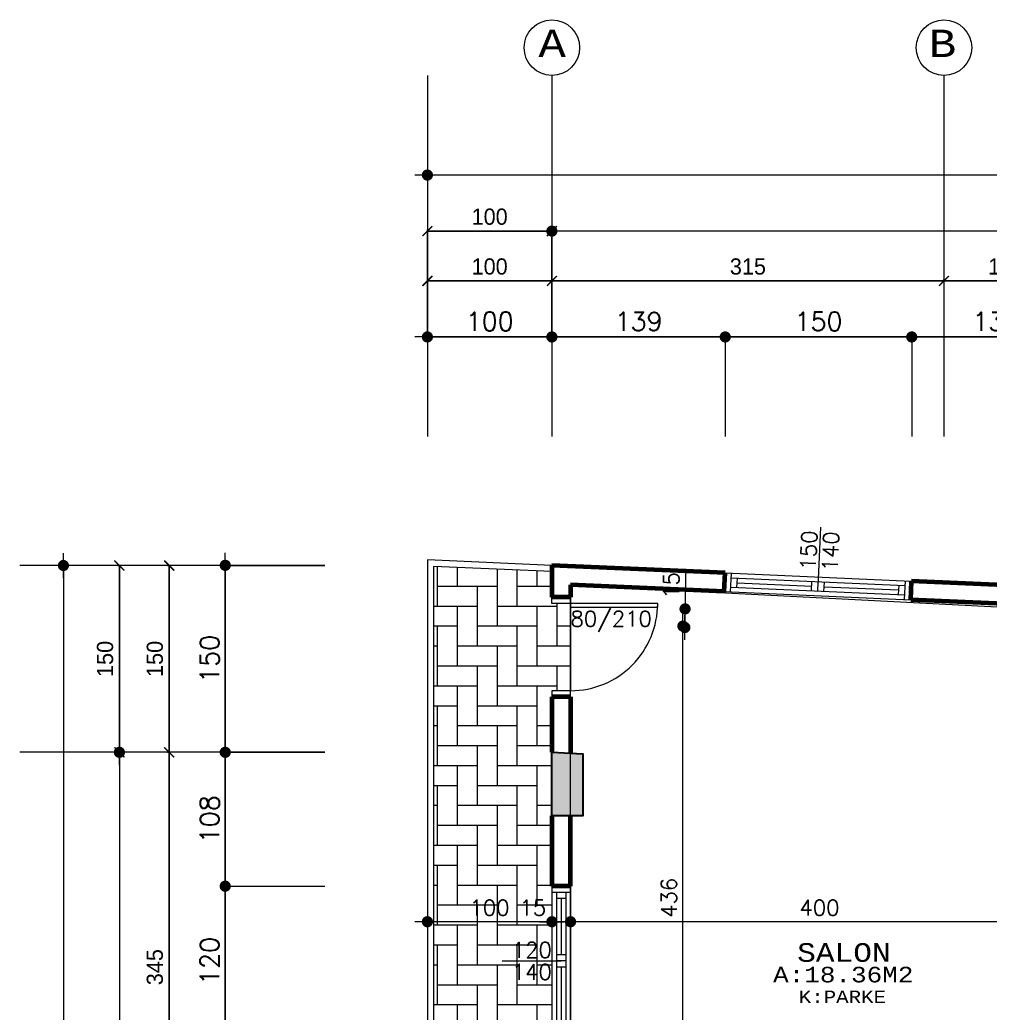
# Model space of a CAD drawing. Header units: millimetres. Extents: x 35860 to 71103, y -11298 to -8385.
# Drawn here: x 50665 to 51444, y -9543 to -8745 of the extents above; entities that cross this region are included whole.
import ezdxf
from ezdxf.enums import TextEntityAlignment as Align

# ---------------------------------------------------------------- set-up
doc = ezdxf.new("R2010")
doc.units = ezdxf.units.MM
doc.header["$MEASUREMENT"] = 0
doc.layers.get('0').update_dxf_attribs({"lineweight": 15})
doc.layers.get('Defpoints').update_dxf_attribs({"lineweight": 20})
for name, color, linetype, lineweight in [('02', 2, 'Continuous', 20), ('03_Yazı', 1, 'Continuous', 30), ('07', 3, 'Continuous', 70), ('Aks&Tefriş', 5, 'Continuous', 20), ('Kolon', 6, 'Continuous', 30), ('Merd&Balkon', 40, 'Continuous', 20), ('Ölçü', 140, 'Continuous', 20)]:
    doc.layers.add(name, color=color, linetype=linetype, lineweight=lineweight)
doc.layers.add('Lay_X', color=45, linetype='Continuous', lineweight=13, plot=False)
doc.styles.add('0', font='txt.shx')
doc.styles.add('C', font='')
doc.styles.get('C').set_extended_font_data('Courier New Tur')
doc.dimstyles.new('2', dxfattribs={"dimtxt": 12.5, "dimasz": 1, "dimexe": 0, "dimexo": 0, "dimgap": 5, "dimtad": 1, "dimdec": 0, "dimlfac": -1, "dimzin": 12, "dimdsep": 46, "dimtxsty": '0', "dimblk": 'DOT', "dimcen": 2.5, "dimse1": 1, "dimse2": 1, "dimclrd": 256, "dimclrt": 1, "dimadec": 0, "dimazin": 0, "dimtfac": 1, "dimtdec": 0, "dimtmove": 0, "dimatfit": 0, "dimldrblk": 'DOT', "dimfxl": 1, "dimtolj": 1, "dimtzin": 0, "dimlwd": -1, "dimarcsym": 0})
doc.dimstyles.new('5', dxfattribs={"dimtxt": 25, "dimasz": 1, "dimexe": 0, "dimexo": 0, "dimgap": 5, "dimtad": 1, "dimdec": 0, "dimlfac": -1, "dimzin": 12, "dimdsep": 46, "dimtxsty": '0', "dimblk": 'DOT', "dimcen": 2.5, "dimse1": 1, "dimse2": 1, "dimclrd": 256, "dimclrt": 1, "dimadec": 8, "dimazin": 0, "dimtfac": 1, "dimtdec": 0, "dimtmove": 0, "dimatfit": 0, "dimldrblk": 'DOT', "dimfxl": 1, "dimtolj": 1, "dimtzin": 0, "dimlwd": -1, "dimarcsym": 0})
doc.dimstyles.new('_I80IV', dxfattribs={"dimtxt": 15, "dimasz": 1, "dimexe": 0, "dimexo": 100, "dimgap": 5, "dimtad": 1, "dimdec": 0, "dimlfac": -1, "dimzin": 12, "dimdsep": 46, "dimtxsty": '0', "dimblk1": 'DOT80_1', "dimblk2": 'DOT80_2', "dimsah": 1, "dimcen": 2.5, "dimse1": 1, "dimse2": 1, "dimclrd": 256, "dimclrt": 1, "dimadec": 8, "dimazin": 0, "dimtfac": 1, "dimtdec": 0, "dimtmove": 0, "dimatfit": 0, "dimldrblk": 'DOT', "dimfxl": 1, "dimtolj": 1, "dimtzin": 0, "dimlwd": -1, "dimarcsym": 0})
doc.dimstyles.new('_VI80I', dxfattribs={"dimtxt": 15, "dimasz": 1, "dimexe": 0, "dimexo": 100, "dimgap": 5, "dimtad": 1, "dimdec": 0, "dimlfac": -1, "dimzin": 12, "dimdsep": 46, "dimtxsty": '0', "dimblk1": 'DOT80_2', "dimblk2": 'DOT80_1', "dimsah": 1, "dimcen": 2.5, "dimse1": 1, "dimse2": 1, "dimclrd": 256, "dimclrt": 1, "dimadec": 8, "dimazin": 0, "dimtfac": 1, "dimtdec": 0, "dimtmove": 0, "dimatfit": 0, "dimldrblk": 'DOT', "dimfxl": 1, "dimtolj": 1, "dimtzin": 0, "dimlwd": -1, "dimarcsym": 0})
doc.dimstyles.new('STANDART', dxfattribs={"dimtxt": 13, "dimasz": 8, "dimexe": 1.25, "dimexo": 0.625, "dimgap": 5, "dimtad": 1, "dimdec": 0, "dimrnd": 5, "dimzin": 1, "dimdsep": 46, "dimtxsty": 'Standard', "dimblk1": 'ARCHTICK', "dimblk2": 'ARCHTICK', "dimsah": 1, "dimcen": 2.5, "dimclrd": 256, "dimclre": 256, "dimclrt": 1, "dimadec": 0, "dimazin": 0, "dimtfac": 1, "dimtdec": 0, "dimtofl": 0, "dimtmove": 1, "dimatfit": 0, "dimldrblk": 'ARCHTICK', "dimfxl": 1, "dimtolj": 1, "dimtzin": 0, "dimarcsym": 0})

# ---------------------------------------------------------------- blocks, each defined once
blk = doc.blocks.new('DOT')
at = {"color": 0}
blk.add_line((-10, 0), (10, 0), dxfattribs=at)
at = {"color": 0, "const_width": 4.5}
blk.add_lwpolyline([(-2.25, 0, 1), (2.25, 0, 1)], format="xyb", close=True, dxfattribs=at)
blk = doc.blocks.new('*D321')
at = {"layer": 'Aks&Tefriş', "transparency": 16777216}
blk.add_line((50744.9, -9334.42), (50744.9, -10622.42), dxfattribs=at)
at = {"layer": 'Defpoints', "color": 0, "transparency": 16777216}
for p in [(50744.9, -9333.42), (50744.9, -10623.42), (50744.9, -10623.42)]:
    blk.add_point(p, dxfattribs=at)
at = {"layer": 'Aks&Tefriş', "transparency": 16777216}
for p, rotation in [((50744.9, -9333.42), 90), ((50744.9, -10623.42), 270)]:
    blk.add_blockref('DOT', p, dxfattribs=dict(at, rotation=rotation))
at = {"layer": 'Aks&Tefriş', "color": 1, "transparency": 16777216, "insert": (50727.4, -9978.42), "char_height": 25, "attachment_point": 5, "rotation": 90, "style": '0'}
blk.add_mtext('\\A1;1290', dxfattribs=at)
blk = doc.blocks.new('_ARCHTICK')
at = {"color": 0, "linetype": 'ByBlock', "const_width": 0.15}
blk.add_lwpolyline([(-0.5, -0.5), (0.5, 0.5)], dxfattribs=at)
blk = doc.blocks.new('*D306')
at = {"layer": 'Aks&Tefriş', "lineweight": -2, "transparency": 16777216}
for p, q in [((50784.27, -9333.42), (50783.65, -9333.42)), ((50784.9, -9678.42), (50784.9, -9333.42))]:
    blk.add_line(p, q, dxfattribs=at)
at = {"layer": 'Defpoints', "color": 0, "transparency": 16777216}
for p in [(50784.9, -9333.42), (50784.9, -9333.42), (50784.9, -9678.42)]:
    blk.add_point(p, dxfattribs=at)
at = {"layer": 'Aks&Tefriş', "lineweight": -2, "transparency": 16777216, "xscale": 8, "yscale": 8, "zscale": 8}
for p, rotation in [((50784.9, -9333.42), 90), ((50784.9, -9678.42), 270)]:
    blk.add_blockref('_ARCHTICK', p, dxfattribs=dict(at, rotation=rotation))
at = {"layer": 'Aks&Tefriş', "color": 1, "transparency": 16777216, "insert": (50773.4, -9505.92), "char_height": 13, "attachment_point": 5, "rotation": 90}
blk.add_mtext('\\A1;345', dxfattribs=at)
blk = doc.blocks.new('*D307')
at = {"layer": 'Aks&Tefriş', "transparency": 16777216}
blk.add_line((51991.34, -8914.9), (51093.34, -8914.9), dxfattribs=at)
at = {"layer": 'Defpoints', "color": 0, "transparency": 16777216}
for p in [(51092.34, -8914.9), (51092.34, -8914.9), (51992.34, -8914.9)]:
    blk.add_point(p, dxfattribs=at)
at = {"layer": 'Aks&Tefriş', "transparency": 16777216, "rotation": 180}
blk.add_blockref('DOT', (51092.34, -8914.9), dxfattribs=at)
at = {"layer": 'Aks&Tefriş', "transparency": 16777216}
blk.add_blockref('DOT', (51992.34, -8914.9), dxfattribs=at)
at = {"layer": 'Aks&Tefriş', "color": 1, "transparency": 16777216, "insert": (51542.34, -8897.4), "char_height": 25, "attachment_point": 5, "style": '0'}
blk.add_mtext('\\A1;900', dxfattribs=at)
blk = doc.blocks.new('*D311')
at = {"layer": 'Aks&Tefriş', "lineweight": -2, "transparency": 16777216}
for p, q in [((51407.34, -8954.27), (51407.34, -8953.65)), ((51507.34, -8954.9), (51407.34, -8954.9))]:
    blk.add_line(p, q, dxfattribs=at)
at = {"layer": 'Defpoints', "color": 0, "transparency": 16777216}
for p in [(51407.34, -8954.9), (51407.34, -8954.9), (51507.34, -8954.9)]:
    blk.add_point(p, dxfattribs=at)
at = {"layer": 'Aks&Tefriş', "lineweight": -2, "transparency": 16777216, "xscale": 8, "yscale": 8, "zscale": 8, "rotation": 180}
blk.add_blockref('_ARCHTICK', (51407.34, -8954.9), dxfattribs=at)
at = {"layer": 'Aks&Tefriş', "lineweight": -2, "transparency": 16777216, "xscale": 8, "yscale": 8, "zscale": 8}
blk.add_blockref('_ARCHTICK', (51507.34, -8954.9), dxfattribs=at)
at = {"layer": 'Aks&Tefriş', "color": 1, "transparency": 16777216, "insert": (51457.34, -8943.4), "char_height": 13, "attachment_point": 5}
blk.add_mtext('\\A1;100', dxfattribs=at)
blk = doc.blocks.new('*D312')
at = {"layer": 'Aks&Tefriş', "lineweight": -2, "transparency": 16777216}
for p, q in [((51092.34, -8954.27), (51092.34, -8953.65)), ((51407.34, -8954.9), (51092.34, -8954.9))]:
    blk.add_line(p, q, dxfattribs=at)
at = {"layer": 'Defpoints', "color": 0, "transparency": 16777216}
for p in [(51092.34, -8954.9), (51092.34, -8954.9), (51407.34, -8954.9)]:
    blk.add_point(p, dxfattribs=at)
at = {"layer": 'Aks&Tefriş', "lineweight": -2, "transparency": 16777216, "xscale": 8, "yscale": 8, "zscale": 8, "rotation": 180}
blk.add_blockref('_ARCHTICK', (51092.34, -8954.9), dxfattribs=at)
at = {"layer": 'Aks&Tefriş', "lineweight": -2, "transparency": 16777216, "xscale": 8, "yscale": 8, "zscale": 8}
blk.add_blockref('_ARCHTICK', (51407.34, -8954.9), dxfattribs=at)
at = {"layer": 'Aks&Tefriş', "color": 1, "transparency": 16777216, "insert": (51249.84, -8943.4), "char_height": 13, "attachment_point": 5}
blk.add_mtext('\\A1;315', dxfattribs=at)
blk = doc.blocks.new('P_X_D_2_15-150')
at = {"layer": '02'}
for p, q in [((0, 55), (0, 7.5)), ((-75, 15), (75, 15)), ((-70, 0), (-70, 15)), ((-70, 11.25), (70, 11.25)), ((-65, 3.75), (-65, 11.25)), ((-5, 3.75), (-5, 11.25)), ((0, 3.75), (0, 11.25)), ((5, 3.75), (5, 11.25)), ((65, 3.75), (65, 11.25)), ((70, 0), (70, 15)), ((-75, 0), (75, 0)), ((-70, 3.75), (70, 3.75)), ((-65, 7.5), (-5, 7.5)), ((5, 7.5), (65, 7.5))]:
    blk.add_line(p, q, dxfattribs=at)
at = {"layer": '07'}
for p, q in [((-75, 0), (-75, 15)), ((75, 0), (75, 15))]:
    blk.add_line(p, q, dxfattribs=at)
at = {"layer": '03_Yazı', "style": '0', "flags": 8}
for tag, p in [('150', (-2.5, 20)), ('140', (15.09, 20))]:
    blk.add_attdef(tag, p, '', height=12.5, rotation=90, dxfattribs=at)
blk = doc.blocks.new('K_X_D_3_15-80')
at = {"layer": '02'}
blk.add_line((15, 0), (18, 0), dxfattribs=at)
for points in [[(10, 0), (15, 0), (15, 15), (10, 15)], [(90, 0), (85, 0), (85, 15), (90, 15)]]:
    blk.add_lwpolyline(points, dxfattribs=at)
blk.add_lwpolyline([(18, 0), (18, -70), (15, -70), (15, 0), (85, 0, -0.414214), (15, -70)], format="xyb", dxfattribs=at)
at = {"layer": '07'}
for p, q in [((10, 0), (10, 15)), ((90, 0), (90, 15))]:
    blk.add_line(p, q, dxfattribs=at)
at = {"layer": '03_Yazı', "style": '0', "flags": 8}
blk.add_attdef('80/210', text='', height=12.5, rotation=90, dxfattribs=at).set_placement((21, -2.71), align=Align.TOP_RIGHT)
blk = doc.blocks.new('P_X_D_2_15-120')
at = {"layer": '02'}
for p, q in [((0, 55), (0, 7.5)), ((-60, 15), (60, 15)), ((-55, 0), (-55, 15)), ((-55, 11.25), (55, 11.25)), ((-50, 3.75), (-50, 11.25)), ((-5, 3.75), (-5, 11.25)), ((0, 3.75), (0, 11.25)), ((5, 3.75), (5, 11.25)), ((50, 3.75), (50, 11.25)), ((55, 0), (55, 15)), ((-60, 0), (60, 0)), ((-55, 3.75), (55, 3.75)), ((-50, 7.5), (-5, 7.5)), ((5, 7.5), (50, 7.5))]:
    blk.add_line(p, q, dxfattribs=at)
at = {"layer": '07'}
for p, q in [((-60, 0), (-60, 15)), ((60, 0), (60, 15))]:
    blk.add_line(p, q, dxfattribs=at)
at = {"layer": '03_Yazı', "style": '0', "flags": 8}
for tag, p in [('120', (-2.5, 20)), ('140', (15.09, 20))]:
    blk.add_attdef(tag, p, '', height=12.5, rotation=90, dxfattribs=at)
blk = doc.blocks.new('*D239')
at = {"layer": 'Defpoints', "color": 0, "transparency": 16777216}
for p in [(51107.34, -9373.42), (51507.34, -9373.42), (51107.34, -9469.45)]:
    blk.add_point(p, dxfattribs=at)
at = {"layer": 'Ölçü', "transparency": 16777216}
blk.add_line((51506.34, -9469.45), (51108.34, -9469.45), dxfattribs=at)
at = {"layer": 'Ölçü', "transparency": 16777216, "rotation": 180}
blk.add_blockref('DOT', (51107.34, -9469.45), dxfattribs=at)
at = {"layer": 'Ölçü', "transparency": 16777216}
blk.add_blockref('DOT', (51507.34, -9469.45), dxfattribs=at)
at = {"layer": 'Ölçü', "color": 1, "transparency": 16777216, "insert": (51307.34, -9458.2), "char_height": 12.5, "attachment_point": 5, "style": '0'}
blk.add_mtext('\\A1;400', dxfattribs=at)
blk = doc.blocks.new('*D240')
at = {"layer": 'Defpoints', "color": 0, "transparency": 16777216}
for p in [(51092.34, -9373.42), (51107.34, -9373.42), (51092.34, -9469.45)]:
    blk.add_point(p, dxfattribs=at)
at = {"layer": 'Ölçü', "transparency": 16777216}
for p, q in [((51091.34, -9469.45), (51063.67, -9469.45)), ((51107.34, -9469.45), (51092.34, -9469.45)), ((51108.34, -9469.45), (51109.34, -9469.45))]:
    blk.add_line(p, q, dxfattribs=at)
blk.add_blockref('DOT', (51092.34, -9469.45), dxfattribs=at)
at = {"layer": 'Ölçü', "transparency": 16777216, "rotation": 180}
blk.add_blockref('DOT', (51107.34, -9469.45), dxfattribs=at)
at = {"layer": 'Ölçü', "color": 1, "transparency": 16777216, "insert": (51077, -9458.2), "char_height": 12.5, "attachment_point": 5, "style": '0'}
blk.add_mtext('\\A1;15', dxfattribs=at)
blk = doc.blocks.new('*D241')
at = {"layer": 'Defpoints', "color": 0, "transparency": 16777216}
for p in [(51092.34, -9373.42), (50992.34, -9469.45), (50992.34, -9470.34)]:
    blk.add_point(p, dxfattribs=at)
at = {"layer": 'Ölçü', "transparency": 16777216}
blk.add_line((51091.34, -9469.45), (50993.34, -9469.45), dxfattribs=at)
at = {"layer": 'Ölçü', "transparency": 16777216, "rotation": 180}
blk.add_blockref('DOT', (50992.34, -9469.45), dxfattribs=at)
at = {"layer": 'Ölçü', "transparency": 16777216}
blk.add_blockref('DOT', (51092.34, -9469.45), dxfattribs=at)
at = {"layer": 'Ölçü', "color": 1, "transparency": 16777216, "insert": (51042.34, -9458.2), "char_height": 12.5, "attachment_point": 5, "style": '0'}
blk.add_mtext('\\A1;100', dxfattribs=at)
blk = doc.blocks.new('*D262')
at = {"layer": 'Defpoints', "color": 0, "transparency": 16777216}
for p in [(51197.61, -9232.06), (51197.77, -9232.06), (51142.34, -9668.42)]:
    blk.add_point(p, dxfattribs=at)
at = {"layer": 'Ölçü', "transparency": 16777216}
blk.add_line((51197.61, -9667.42), (51197.61, -9233.06), dxfattribs=at)
for p, rotation in [((51197.61, -9232.06), 90), ((51197.61, -9668.42), 270)]:
    blk.add_blockref('DOT', p, dxfattribs=dict(at, rotation=rotation))
at = {"layer": 'Ölçü', "color": 1, "transparency": 16777216, "insert": (51186.36, -9450.24), "char_height": 12.5, "attachment_point": 5, "rotation": 90, "style": '0'}
blk.add_mtext('\\A1;436', dxfattribs=at)
blk = doc.blocks.new('*D263')
at = {"layer": 'Defpoints', "color": 0, "transparency": 16777216}
for p in [(51198.66, -9218.25), (51199.34, -9218.26), (51199.32, -9233.24)]:
    blk.add_point(p, dxfattribs=at)
at = {"layer": 'Ölçü', "transparency": 16777216}
for p, q in [((51199.69, -9186.21), (51199.34, -9218.26)), ((51199.17, -9233.23), (51199.34, -9218.26)), ((51199.17, -9233.23), (51199.34, -9218.26)), ((51199.35, -9217.26), (51199.36, -9216.26)), ((51199.16, -9234.23), (51199.15, -9235.23))]:
    blk.add_line(p, q, dxfattribs=at)
for p, rotation in [((51199.34, -9218.26), 269.3649503546089), ((51199.17, -9233.23), 89.36495035460891)]:
    blk.add_blockref('DOT', p, dxfattribs=dict(at, rotation=rotation))
at = {"layer": 'Ölçü', "color": 1, "transparency": 16777216, "insert": (51188.29, -9199.42), "char_height": 12.5, "attachment_point": 5, "rotation": 89.36495, "style": '0'}
blk.add_mtext('\\A1;15', dxfattribs=at)
blk = doc.blocks.new('*D270')
at = {"layer": 'Aks&Tefriş', "transparency": 16777216}
blk.add_line((50699.9, -9184.42), (50699.9, -10772.42), dxfattribs=at)
at = {"layer": 'Defpoints', "color": 0, "transparency": 16777216}
for p in [(50699.9, -9183.42), (50699.9, -10773.42), (50699.9, -10773.42)]:
    blk.add_point(p, dxfattribs=at)
at = {"layer": 'Aks&Tefriş', "transparency": 16777216}
for p, rotation in [((50699.9, -9183.42), 90), ((50699.9, -10773.42), 270)]:
    blk.add_blockref('DOT', p, dxfattribs=dict(at, rotation=rotation))
at = {"layer": 'Aks&Tefriş', "color": 1, "transparency": 16777216, "insert": (50682.4, -9978.42), "char_height": 25, "attachment_point": 5, "rotation": 90, "style": '0'}
blk.add_mtext('\\A1;1590', dxfattribs=at)
blk = doc.blocks.new('*D272')
at = {"layer": 'Aks&Tefriş', "lineweight": -2, "transparency": 16777216}
for p, q in [((50784.27, -9183.42), (50783.65, -9183.42)), ((50784.9, -9333.42), (50784.9, -9183.42))]:
    blk.add_line(p, q, dxfattribs=at)
at = {"layer": 'Defpoints', "color": 0, "transparency": 16777216}
for p in [(50784.9, -9183.42), (50784.9, -9183.42), (50784.9, -9333.42)]:
    blk.add_point(p, dxfattribs=at)
at = {"layer": 'Aks&Tefriş', "lineweight": -2, "transparency": 16777216, "xscale": 8, "yscale": 8, "zscale": 8}
for p, rotation in [((50784.9, -9183.42), 90), ((50784.9, -9333.42), 270)]:
    blk.add_blockref('_ARCHTICK', p, dxfattribs=dict(at, rotation=rotation))
at = {"layer": 'Aks&Tefriş', "color": 1, "transparency": 16777216, "insert": (50773.4, -9258.42), "char_height": 13, "attachment_point": 5, "rotation": 90}
blk.add_mtext('\\A1;150', dxfattribs=at)
blk = doc.blocks.new('*D273')
at = {"layer": 'Aks&Tefriş', "lineweight": -2, "transparency": 16777216}
for p, q in [((50744.27, -9183.42), (50743.65, -9183.42)), ((50744.9, -9333.42), (50744.9, -9183.42))]:
    blk.add_line(p, q, dxfattribs=at)
at = {"layer": 'Defpoints', "color": 0, "transparency": 16777216}
for p in [(50744.9, -9183.42), (50744.9, -9183.42), (50744.9, -9333.42)]:
    blk.add_point(p, dxfattribs=at)
at = {"layer": 'Aks&Tefriş', "lineweight": -2, "transparency": 16777216, "xscale": 8, "yscale": 8, "zscale": 8}
for p, rotation in [((50744.9, -9183.42), 90), ((50744.9, -9333.42), 270)]:
    blk.add_blockref('_ARCHTICK', p, dxfattribs=dict(at, rotation=rotation))
at = {"layer": 'Aks&Tefriş', "color": 1, "transparency": 16777216, "insert": (50733.4, -9258.42), "char_height": 13, "attachment_point": 5, "rotation": 90}
blk.add_mtext('\\A1;150', dxfattribs=at)
blk = doc.blocks.new('*D275')
at = {"layer": 'Aks&Tefriş', "transparency": 16777216}
blk.add_line((52091.34, -8869.9), (50993.34, -8869.9), dxfattribs=at)
at = {"layer": 'Defpoints', "color": 0, "transparency": 16777216}
for p in [(50992.34, -8869.9), (50992.34, -8869.9), (52092.34, -8869.9)]:
    blk.add_point(p, dxfattribs=at)
at = {"layer": 'Aks&Tefriş', "transparency": 16777216, "rotation": 180}
blk.add_blockref('DOT', (50992.34, -8869.9), dxfattribs=at)
at = {"layer": 'Aks&Tefriş', "transparency": 16777216}
blk.add_blockref('DOT', (52092.34, -8869.9), dxfattribs=at)
at = {"layer": 'Aks&Tefriş', "color": 1, "transparency": 16777216, "insert": (51542.34, -8852.4), "char_height": 25, "attachment_point": 5, "style": '0'}
blk.add_mtext('\\A1;1100', dxfattribs=at)
blk = doc.blocks.new('*D276')
at = {"layer": 'Aks&Tefriş', "lineweight": -2, "transparency": 16777216}
for p, q in [((50992.34, -8931.48), (50992.34, -8913.65)), ((51092.34, -8914.9), (50992.34, -8914.9)), ((51092.34, -8914.27), (51092.34, -8913.65))]:
    blk.add_line(p, q, dxfattribs=at)
at = {"layer": 'Defpoints', "color": 0, "transparency": 16777216}
for p in [(50992.34, -8914.9), (51092.34, -8914.9), (50992.34, -8932.1)]:
    blk.add_point(p, dxfattribs=at)
at = {"layer": 'Aks&Tefriş', "lineweight": -2, "transparency": 16777216, "xscale": 8, "yscale": 8, "zscale": 8, "rotation": 180}
blk.add_blockref('_ARCHTICK', (50992.34, -8914.9), dxfattribs=at)
at = {"layer": 'Aks&Tefriş', "lineweight": -2, "transparency": 16777216, "xscale": 8, "yscale": 8, "zscale": 8}
blk.add_blockref('_ARCHTICK', (51092.34, -8914.9), dxfattribs=at)
at = {"layer": 'Aks&Tefriş', "color": 1, "transparency": 16777216, "insert": (51042.34, -8903.4), "char_height": 13, "attachment_point": 5}
blk.add_mtext('\\A1;100', dxfattribs=at)
blk = doc.blocks.new('*D278')
at = {"layer": 'Aks&Tefriş', "lineweight": -2, "transparency": 16777216}
for p, q in [((50992.34, -8971.48), (50992.34, -8953.65)), ((51092.34, -8954.9), (50992.34, -8954.9)), ((51092.34, -8954.27), (51092.34, -8953.65))]:
    blk.add_line(p, q, dxfattribs=at)
at = {"layer": 'Defpoints', "color": 0, "transparency": 16777216}
for p in [(50992.34, -8954.9), (51092.34, -8954.9), (50992.34, -8972.1)]:
    blk.add_point(p, dxfattribs=at)
at = {"layer": 'Aks&Tefriş', "lineweight": -2, "transparency": 16777216, "xscale": 8, "yscale": 8, "zscale": 8, "rotation": 180}
blk.add_blockref('_ARCHTICK', (50992.34, -8954.9), dxfattribs=at)
at = {"layer": 'Aks&Tefriş', "lineweight": -2, "transparency": 16777216, "xscale": 8, "yscale": 8, "zscale": 8}
blk.add_blockref('_ARCHTICK', (51092.34, -8954.9), dxfattribs=at)
at = {"layer": 'Aks&Tefriş', "color": 1, "transparency": 16777216, "insert": (51042.34, -8943.4), "char_height": 13, "attachment_point": 5}
blk.add_mtext('\\A1;100', dxfattribs=at)
blk = doc.blocks.new('DOT80_1')
at = {"color": 0}
blk.add_line((0, 0), (0, 80), dxfattribs=at)
blk.add_blockref('DOT', (0, 0))
blk = doc.blocks.new('DOT80_2')
at = {"color": 0}
blk.add_line((0, 0), (0, -80), dxfattribs=at)
blk.add_blockref('DOT', (0, 0))
blk = doc.blocks.new('*D297')
at = {"layer": 'Aks&Tefriş', "transparency": 16777216}
blk.add_line((51091.34, -8999.9), (50993.34, -8999.9), dxfattribs=at)
at = {"layer": 'Defpoints', "color": 0, "transparency": 16777216}
for p in [(50992.34, -8999.9), (51092.34, -8999.9), (50992.34, -9017.1)]:
    blk.add_point(p, dxfattribs=at)
at = {"layer": 'Aks&Tefriş', "transparency": 16777216, "rotation": 180}
blk.add_blockref('DOT80_2', (50992.34, -8999.9), dxfattribs=at)
at = {"layer": 'Aks&Tefriş', "transparency": 16777216}
blk.add_blockref('DOT80_1', (51092.34, -8999.9), dxfattribs=at)
at = {"layer": 'Aks&Tefriş', "color": 1, "transparency": 16777216, "insert": (51042.34, -8987.4), "char_height": 15, "attachment_point": 5, "style": '0'}
blk.add_mtext('\\A1;100', dxfattribs=at)
blk = doc.blocks.new('*D1001')
at = {"layer": 'Aks&Tefriş', "transparency": 16777216}
blk.add_line((51516.34, -8999.9), (51382.48, -8999.9), dxfattribs=at)
at = {"layer": 'Defpoints', "color": 0, "transparency": 16777216}
for p in [(51381.48, -8999.9), (51381.48, -9196.02), (51517.34, -9202)]:
    blk.add_point(p, dxfattribs=at)
at = {"layer": 'Aks&Tefriş', "transparency": 16777216, "rotation": 180}
blk.add_blockref('DOT80_1', (51381.48, -8999.9), dxfattribs=at)
at = {"layer": 'Aks&Tefriş', "transparency": 16777216}
blk.add_blockref('DOT80_2', (51517.34, -8999.9), dxfattribs=at)
at = {"layer": 'Aks&Tefriş', "color": 1, "transparency": 16777216, "insert": (51449.41, -8987.4), "char_height": 15, "attachment_point": 5, "style": '0'}
blk.add_mtext('\\A1;136', dxfattribs=at)
blk = doc.blocks.new('*D1002')
at = {"layer": 'Aks&Tefriş', "transparency": 16777216}
blk.add_line((51380.48, -8999.9), (51232.62, -8999.9), dxfattribs=at)
at = {"layer": 'Defpoints', "color": 0, "transparency": 16777216}
for p in [(51231.62, -8999.9), (51231.62, -9189.41), (51381.48, -9196.02)]:
    blk.add_point(p, dxfattribs=at)
at = {"layer": 'Aks&Tefriş', "transparency": 16777216, "rotation": 180}
blk.add_blockref('DOT80_1', (51231.62, -8999.9), dxfattribs=at)
at = {"layer": 'Aks&Tefriş', "transparency": 16777216}
blk.add_blockref('DOT80_2', (51381.48, -8999.9), dxfattribs=at)
at = {"layer": 'Aks&Tefriş', "color": 1, "transparency": 16777216, "insert": (51306.55, -8987.4), "char_height": 15, "attachment_point": 5, "style": '0'}
blk.add_mtext('\\A1;150', dxfattribs=at)
blk = doc.blocks.new('*D1003')
at = {"layer": 'Aks&Tefriş', "transparency": 16777216}
blk.add_line((51230.62, -8999.9), (51093.34, -8999.9), dxfattribs=at)
at = {"layer": 'Defpoints', "color": 0, "transparency": 16777216}
for p in [(51092.34, -8999.9), (51092.34, -9183.28), (51231.62, -9189.41)]:
    blk.add_point(p, dxfattribs=at)
at = {"layer": 'Aks&Tefriş', "transparency": 16777216, "rotation": 180}
blk.add_blockref('DOT80_1', (51092.34, -8999.9), dxfattribs=at)
at = {"layer": 'Aks&Tefriş', "transparency": 16777216}
blk.add_blockref('DOT80_2', (51231.62, -8999.9), dxfattribs=at)
at = {"layer": 'Aks&Tefriş', "color": 1, "transparency": 16777216, "insert": (51161.98, -8987.4), "char_height": 15, "attachment_point": 5, "style": '0'}
blk.add_mtext('\\A1;139', dxfattribs=at)
blk = doc.blocks.new('*D1004')
at = {"layer": 'Aks&Tefriş', "transparency": 16777216}
blk.add_line((51091.34, -8999.9), (50993.34, -8999.9), dxfattribs=at)
at = {"layer": 'Defpoints', "color": 0, "transparency": 16777216}
for p in [(50992.34, -8999.9), (50992.34, -9178.87), (51092.34, -9183.28)]:
    blk.add_point(p, dxfattribs=at)
at = {"layer": 'Aks&Tefriş', "transparency": 16777216, "rotation": 180}
blk.add_blockref('DOT80_1', (50992.34, -8999.9), dxfattribs=at)
at = {"layer": 'Aks&Tefriş', "transparency": 16777216}
blk.add_blockref('DOT80_2', (51092.34, -8999.9), dxfattribs=at)
at = {"layer": 'Aks&Tefriş', "color": 1, "transparency": 16777216, "insert": (51042.34, -8987.4), "char_height": 15, "attachment_point": 5, "style": '0'}
blk.add_mtext('\\A1;100', dxfattribs=at)
blk = doc.blocks.new('*D962')
at = {"layer": 'Aks&Tefriş', "transparency": 16777216}
blk.add_line((50829.9, -9184.28), (50829.9, -9332.42), dxfattribs=at)
at = {"layer": 'Defpoints', "color": 0, "transparency": 16777216}
for p in [(51092.34, -9183.28), (50829.9, -9333.42), (51092.34, -9333.42)]:
    blk.add_point(p, dxfattribs=at)
at = {"layer": 'Aks&Tefriş', "transparency": 16777216}
for name, p, rotation in [('DOT80_2', (50829.9, -9183.28), 90), ('DOT80_1', (50829.9, -9333.42), 270)]:
    blk.add_blockref(name, p, dxfattribs=dict(at, rotation=rotation))
at = {"layer": 'Aks&Tefriş', "color": 1, "transparency": 16777216, "insert": (50817.4, -9258.35), "char_height": 15, "attachment_point": 5, "rotation": 90, "style": '0'}
blk.add_mtext('\\A1;150', dxfattribs=at)
blk = doc.blocks.new('*D963')
at = {"layer": 'Aks&Tefriş', "transparency": 16777216}
blk.add_line((50829.9, -9334.42), (50829.9, -9439.92), dxfattribs=at)
at = {"layer": 'Defpoints', "color": 0, "transparency": 16777216}
for p in [(51092.34, -9333.42), (50829.9, -9440.92), (51092.34, -9440.92)]:
    blk.add_point(p, dxfattribs=at)
at = {"layer": 'Aks&Tefriş', "transparency": 16777216}
for name, p, rotation in [('DOT80_2', (50829.9, -9333.42), 90), ('DOT80_1', (50829.9, -9440.92), 270)]:
    blk.add_blockref(name, p, dxfattribs=dict(at, rotation=rotation))
at = {"layer": 'Aks&Tefriş', "color": 1, "transparency": 16777216, "insert": (50817.4, -9387.17), "char_height": 15, "attachment_point": 5, "rotation": 90, "style": '0'}
blk.add_mtext('\\A1;108', dxfattribs=at)
blk = doc.blocks.new('*D964')
at = {"layer": 'Aks&Tefriş', "transparency": 16777216}
blk.add_line((50829.9, -9441.92), (50829.9, -9559.92), dxfattribs=at)
at = {"layer": 'Defpoints', "color": 0, "transparency": 16777216}
for p in [(51092.34, -9440.92), (50829.9, -9560.92), (51092.34, -9560.92)]:
    blk.add_point(p, dxfattribs=at)
at = {"layer": 'Aks&Tefriş', "transparency": 16777216}
for name, p, rotation in [('DOT80_2', (50829.9, -9440.92), 90), ('DOT80_1', (50829.9, -9560.92), 270)]:
    blk.add_blockref(name, p, dxfattribs=dict(at, rotation=rotation))
at = {"layer": 'Aks&Tefriş', "color": 1, "transparency": 16777216, "insert": (50817.4, -9500.92), "char_height": 15, "attachment_point": 5, "rotation": 90, "style": '0'}
blk.add_mtext('\\A1;120', dxfattribs=at)

msp = doc.modelspace()

# ---------------------------------------------------------------- hatches: boundary and pattern name
h = msp.add_hatch()
h.set_pattern_fill('SERAMIK9', color=256, scale=4, style=0, pattern_type=2)
h.set_pattern_definition([(0, (1960.531, 0), (16, 16), [48, -16]), (90, (1976.531, 0), (-16, -16), [48, -16])])
h.paths.add_polyline_path([(51092.34, -9739.33), (51092.34, -9728.08), (51092.34, -9678.42), (51092.34, -9653.42), (51092.34, -9560.92), (51092.34, -9440.92), (51092.34, -9384.52), (51092.34, -9333.42), (51092.34, -9288.95), (51092.34, -9283.95), (51107.34, -9283.95), (51107.34, -9213.95), (51092.34, -9213.95), (51092.34, -9208.95), (51092.34, -9188.28), (50997.34, -9184.09), (50997.34, -9940.92), (51002.34, -9940.92), (51002.34, -9990.92), (51092.34, -9990.92), (51092.34, -9923.42), (51092.34, -9893.42), (51092.34, -9859.33)])
h.paths.add_polyline_path([(51057.13, -9519.14), (51090.46, -9519.14), (51090.46, -9500.39), (51057.13, -9500.39)], flags=24)
h.paths.add_polyline_path([(51057.13, -9501.55), (51090.46, -9501.55), (51090.46, -9482.8), (51057.13, -9482.8)], flags=24)
h.paths.add_polyline_path([(51065.54, -9448.82), (51088.46, -9448.82), (51088.46, -9467.57), (51065.54, -9467.57)], flags=24)
h.paths.add_polyline_path([(51026.71, -9448.82), (51057.96, -9448.82), (51057.96, -9467.57), (51026.71, -9467.57)], flags=24)
h.paths.add_polyline_path([(51065.54, -9690.17), (51088.46, -9690.17), (51088.46, -9708.92), (51065.54, -9708.92)], flags=24)
h.paths.add_polyline_path([(51062.61, -9799.55), (51091.9, -9799.55), (51091.9, -9784.55), (51062.61, -9784.55)], flags=24)
h.paths.add_polyline_path([(51062.61, -9813.32), (51091.9, -9813.32), (51091.9, -9798.32), (51062.61, -9798.32)], flags=24)
h.paths.add_polyline_path([(50989.14, -9688.78), (51091.56, -9688.78), (51091.56, -9665.12), (50989.14, -9665.12)], flags=9)
h = msp.add_hatch()
h.set_pattern_fill('ANSI33', color=256, scale=30, style=0)
h.paths.add_polyline_path([(51092.34, -9384.52), (51092.34, -9333.42), (51117.34, -9334.52), (51117.34, -9384.52)])
h.paths.add_polyline_path([(51507.34, -9402.81), (51507.34, -9351.71), (51532.34, -9352.81), (51532.34, -9402.81)])
h.paths.add_polyline_path([(51967.34, -9423.08), (51967.34, -9371.98), (51992.34, -9373.08), (51992.34, -9423.08)])
h.paths.add_polyline_path([(51702.34, -9360.3), (51727.34, -9361.4), (51727.34, -9411.4), (51702.34, -9411.4)])
h.paths.add_polyline_path([(51992.34, -9983.42), (51932.34, -9983.42), (51932.34, -10013.42), (51992.34, -10013.42)])
h.paths.add_polyline_path([(51967.34, -9628.42), (51992.34, -9628.42), (51992.34, -9678.42), (51967.34, -9678.42)])
h.paths.add_polyline_path([(51532.34, -9638.42), (51532.34, -9678.42), (51507.34, -9678.42), (51507.34, -9638.42)])
h.paths.add_polyline_path([(51142.34, -9678.42), (51092.34, -9678.42), (51092.34, -9653.42), (51142.34, -9653.42)])
h.paths.add_polyline_path([(51132.34, -9893.42), (51092.34, -9893.42), (51092.34, -9923.42), (51132.34, -9923.42)])
h.paths.add_polyline_path([(51117.34, -10623.42), (51117.34, -10573.42), (51092.34, -10573.42), (51092.34, -10623.42)])
h.paths.add_polyline_path([(51967.34, -10368.42), (51992.34, -10368.42), (51992.34, -10318.42), (51967.34, -10318.42)])
h.paths.add_polyline_path([(51532.34, -10368.42), (51532.34, -10318.42), (51507.34, -10318.42), (51507.34, -10368.42)])
h.paths.add_polyline_path([(51432.34, -10138.42), (51407.34, -10138.42), (51407.34, -10073.42), (51432.34, -10073.42)])
h.paths.add_polyline_path([(51432.34, -9923.42), (51432.34, -9858.42), (51407.34, -9858.42), (51407.34, -9923.42)])
h.paths.add_polyline_path([(51702.34, -9873.42), (51702.34, -9878.42), (51707.34, -9878.42), (51797.34, -9878.42), (51797.34, -9858.42), (51702.34, -9858.42)])
h.paths.add_polyline_path([(51702.34, -10133.42), (51702.34, -10118.42), (51797.34, -10118.42), (51797.34, -10138.42), (51702.34, -10138.42)])
h.paths.add_polyline_path([(51142.34, -10318.42), (51092.34, -10318.42), (51092.34, -10343.42), (51142.34, -10343.42)])
h.paths.add_polyline_path([(51702.34, -10623.42), (51727.34, -10623.42), (51727.34, -10573.42), (51702.34, -10573.42)])
h.paths.add_polyline_path([(51967.34, -10623.42), (51992.34, -10623.42), (51992.34, -10573.42), (51967.34, -10573.42)])
h.paths.add_polyline_path([(51532.34, -10623.42), (51532.34, -10573.42), (51507.34, -10573.42), (51507.34, -10623.42)])

# ---------------------------------------------------------------- linework, layer by layer
at = {"layer": '07'}
for p, q in [((51092.34, -9183.28), (51092.34, -9208.95)), ((51231.54, -9189.41), (51092.34, -9183.28)), ((51107.34, -9198.95), (51107.34, -9208.95)), ((51230.88, -9204.4), (51107.34, -9198.95)), ((51517.34, -9202), (51381.4, -9196.01)), ((51507.34, -9216.58), (51380.74, -9211)), ((51092.34, -9288.95), (51092.34, -9333.42)), ((51107.34, -9288.95), (51107.34, -9334.08)), ((51092.34, -9384.52), (51092.34, -9440.92)), ((51107.34, -9440.92), (51107.34, -9384.52))]:
    msp.add_line(p, q, dxfattribs=at)
at = {"layer": 'Aks&Tefriş'}
for p, q in [((50992.34, -8789.9), (50992.34, -9079.9)), ((51092.34, -8789.9), (51092.34, -9079.9)), ((51407.34, -8789.9), (51407.34, -9079.9)), ((50992.34, -8999.9), (52092.34, -8999.9)), ((50909.9, -9183.42), (50664.9, -9183.42)), ((50829.9, -10773.42), (50829.9, -9183.42)), ((50909.9, -9333.42), (50664.9, -9333.42))]:
    msp.add_line(p, q, dxfattribs=at)
for centre in [(51092.34, -8767.59), (51407.34, -8767.59)]:
    msp.add_circle(centre, 22.3, dxfattribs=at)
at = {"layer": 'Kolon'}
msp.add_lwpolyline([(51092.34, -9384.52), (51092.34, -9333.42), (51117.34, -9334.52), (51117.34, -9384.52), (51117.34, -9384.52)], close=True, dxfattribs=at)
at = {"layer": 'Lay_X'}
msp.add_lwpolyline([(51507.34, -9219.66), (51507.34, -9668.42), (51107.34, -9668.42), (51107.34, -9198.95)], close=True, dxfattribs=at)
at = {"layer": 'Merd&Balkon'}
for p, q in [((50992.34, -9178.87), (50992.34, -9940.92)), ((51092.34, -9183.28), (50992.34, -9178.87)), ((50997.34, -9184.09), (50997.34, -9940.92)), ((51092.34, -9188.28), (50997.34, -9184.09))]:
    msp.add_line(p, q, dxfattribs=at)

# ---------------------------------------------------------------- block references
at = {"layer": '02', "rotation": 357.4768581265456}
msp.add_blockref('P_X_D_2_15-150', (51305.81, -9207.7), dxfattribs=at).add_auto_attribs({'150': '150', '140': '140'})
at = {"layer": '02'}
ref = msp.add_blockref('K_X_D_3_15-80', (51107.34, -9198.95), dxfattribs=dict(at, xscale=-1, rotation=90.00000000001015))
ref.add_attrib('80/210', '80/210', dxfattribs={"layer": '03_Yazı', "height": 12.5, "style": '0', "flags": 8}).set_placement((51172.54, -9219.95), align=Align.TOP_RIGHT)
ref = msp.add_blockref('P_X_D_2_15-120', (51107.34, -9500.92), dxfattribs=dict(at, xscale=-1, rotation=90))
ref.add_attrib('120', '120', (51060.25, -9498.42), dxfattribs={"layer": '03_Yazı', "height": 12.5, "style": '0', "flags": 8})
ref.add_attrib('140', '140', (51060.25, -9516.01), dxfattribs={"layer": '03_Yazı', "height": 12.5, "style": '0', "flags": 8})

# ---------------------------------------------------------------- texts
at = {"layer": '03_Yazı', "style": 'C'}
for s, p in [('A', (51081.52, -8775.16)), ('B', (51395.2, -8775.16))]:
    msp.add_text(s, height=22, dxfattribs=at).set_placement(p)
at = {"layer": '03_Yazı', "style": 'C', "flags": 12}
for tag, text, height, p in [('SALON', 'SALON', 15, (51326.96, -9494.15)), ('K:PARKE', 'K:PARKE', 10, (51325.73, -9529.76))]:
    msp.add_attdef(tag, text=text, height=height, dxfattribs=at).set_placement(p, align=Align.MIDDLE_CENTER)
at = {"layer": '03_Yazı', "style": 'C'}
msp.add_attdef('A:18.36M2', text='A:10.00m2', height=12.5, dxfattribs=at).set_placement((51326.43, -9511.9), align=Align.MIDDLE_CENTER)

# ---------------------------------------------------------------- dimensions: what is measured, and where the dimension line sits
at = {"layer": 'Aks&Tefriş'}
for base, p1, p2, angle, dimstyle, picture, middle in [((50992.34, -8869.9), (52092.34, -8869.9), (50992.34, -8869.9), 180, '5', '*D275', (51542.34, -8852.4)), ((51092.34, -8914.9), (51992.34, -8914.9), (51092.34, -8914.9), 180, '5', '*D307', (51542.34, -8897.4)), ((50992.34, -8914.9), (51092.34, -8914.9), (50992.34, -8932.1), 180, 'STANDART', '*D276', (51042.34, -8903.4)), ((50992.34, -8999.9), (51092.34, -8999.9), (50992.34, -9017.1), 180, '_I80IV', '*D297', (51042.34, -8987.4)), ((50992.34, -8954.9), (51092.34, -8954.9), (50992.34, -8972.1), 180, 'STANDART', '*D278', (51042.34, -8943.4)), ((50699.9, -10773.42), (50699.9, -9183.42), (50699.9, -10773.42), 90, '5', '*D270', (50682.4, -9978.42)), ((50829.9, -9333.42), (51092.34, -9183.28), (51092.34, -9333.42), 90, '_VI80I', '*D962', (50817.4, -9258.35)), ((50744.9, -10623.42), (50744.9, -9333.42), (50744.9, -10623.42), 90, '5', '*D321', (50727.4, -9978.42))]:
    dim = msp.add_linear_dim(base=base, p1=p1, p2=p2, angle=angle, dimstyle=dimstyle, dxfattribs=at)
    dim.commit()
    dim.dimension.update_dxf_attribs({"geometry": picture, "text_midpoint": middle})
for base, p1, p2, angle, dimstyle, override, picture, middle in [((51092.34, -8954.9), (51407.34, -8954.9), (51092.34, -8954.9), 180, 'STANDART', {"dimse1": 1}, '*D312', (51249.84, -8943.4)), ((51407.34, -8954.9), (51507.34, -8954.9), (51407.34, -8954.9), 180, 'STANDART', {"dimse1": 1}, '*D311', (51457.34, -8943.4)), ((50992.34, -8999.9), (51092.34, -9183.28), (50992.34, -9178.87), 180, '_VI80I', {"dimtmove": 1}, '*D1004', (51042.34, -8987.4)), ((51092.34, -8999.9), (51231.62, -9189.41), (51092.34, -9183.28), 180, '_VI80I', {"dimtmove": 1}, '*D1003', (51161.98, -8987.4)), ((51231.62, -8999.9), (51381.48, -9196.02), (51231.62, -9189.41), 180, '_VI80I', {"dimtmove": 1}, '*D1002', (51306.55, -8987.4)), ((51381.48, -8999.9), (51517.34, -9202), (51381.48, -9196.02), 180, '_VI80I', {"dimtmove": 1}, '*D1001', (51449.41, -8987.4)), ((50744.9, -9183.42), (50744.9, -9333.42), (50744.9, -9183.42), 90, 'STANDART', {"dimse1": 1}, '*D273', (50733.4, -9258.42)), ((50784.9, -9183.42), (50784.9, -9333.42), (50784.9, -9183.42), 90, 'STANDART', {"dimse1": 1}, '*D272', (50773.4, -9258.42)), ((50784.9, -9333.42), (50784.9, -9678.42), (50784.9, -9333.42), 90, 'STANDART', {"dimse1": 1}, '*D306', (50773.4, -9505.92)), ((50829.89844192, -9440.92189481), (51092.33645177, -9333.42189481), (51092.33645177, -9440.92189481), 90, '_VI80I', {"dimtmove": 1}, '*D963', (50817.39844192, -9387.17189481)), ((50829.9, -9560.92), (51092.34, -9440.92), (51092.34, -9560.92), 90, '_VI80I', {"dimtmove": 1}, '*D964', (50817.4, -9500.92))]:
    dim = msp.add_linear_dim(base=base, p1=p1, p2=p2, angle=angle, dimstyle=dimstyle, override=override, dxfattribs=at)
    dim.commit()
    dim.dimension.update_dxf_attribs({"geometry": picture, "text_midpoint": middle})
at = {"layer": 'Ölçü'}
dim = msp.add_linear_dim(base=(51199.34, -9218.26), p1=(51199.32, -9233.24), p2=(51198.66, -9218.25), angle=89.36495, dimstyle='2', override={"dimtmove": 1}, dxfattribs=at)
dim.commit()
dim.dimension.update_dxf_attribs({"geometry": '*D263', "text_midpoint": (51196.33, -9199.5), "dimtype": 160})
for base, p1, p2, angle, picture, middle in [((51197.61, -9232.06), (51142.34, -9668.42), (51197.77, -9232.06), 90, '*D262', (51186.36, -9450.24)), ((50992.34, -9469.45), (51092.34, -9373.42), (50992.34, -9470.34), 180, '*D241', (51042.34, -9458.2))]:
    dim = msp.add_linear_dim(base=base, p1=p1, p2=p2, angle=angle, dimstyle='2', override={"dimtmove": 1}, dxfattribs=at)
    dim.commit()
    dim.dimension.update_dxf_attribs({"geometry": picture, "text_midpoint": middle})
for base, p1, p2, picture, middle in [((51092.34, -9469.45), (51107.34, -9373.42), (51092.34, -9373.42), '*D240', (51077, -9458.2)), ((51107.34, -9469.45), (51507.34, -9373.42), (51107.34, -9373.42), '*D239', (51307.34, -9458.2))]:
    dim = msp.add_linear_dim(base=base, p1=p1, p2=p2, angle=180, dimstyle='2', dxfattribs=at)
    dim.commit()
    dim.dimension.update_dxf_attribs({"geometry": picture, "text_midpoint": middle})

doc.saveas('drawing.dxf')
